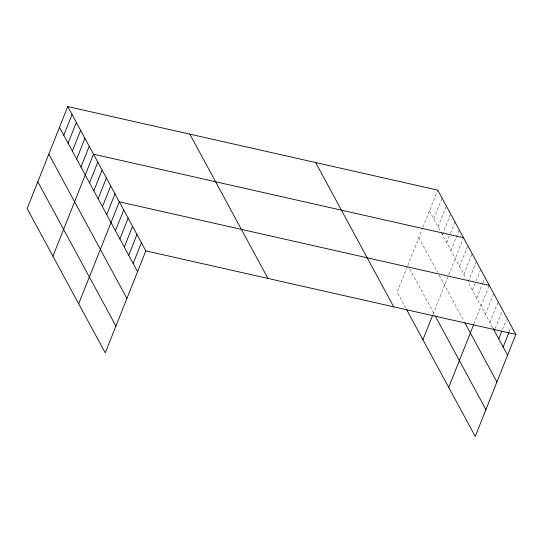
<?xml version="1.0" encoding="UTF-8"?>
<svg xmlns="http://www.w3.org/2000/svg" width="543" height="543" viewBox="0 0 543 543"><rect width="100%" height="100%" fill="white"/><g stroke="black" fill="none" stroke-linecap="round" stroke-linejoin="round"><path stroke-width="0.41" stroke-dasharray="2.71 2.04" d="M407.236 266.81L397.157 292.134L405.75 308.003M407.827 265.317L422.671 228.012M422.97 227.266L437.753 190.125M433.782 218.815L442.05 198.059M438.079 226.75L446.339 205.994M442.375 234.691L450.636 213.928M446.672 242.626L450.038 234.169M450.344 233.402L454.932 221.87M450.968 250.561L459.229 229.804M433.009 314.424L448.443 275.627M448.742 274.88L463.525 237.739M459.561 266.437L467.822 245.674M463.851 274.371L472.111 253.615M476.408 261.55L468.147 282.306L492.705 327.673M472.444 290.24L475.811 281.783M476.116 281.016L480.704 269.484M476.74 298.182L482.551 283.575M482.856 282.801L485.001 277.419M473.924 323.995L489.297 285.36M485.462 314.295L493.723 293.532M489.888 322.467L498.148 301.711M495.23 328.339L501.963 311.424M502.411 329.594L506.388 319.603M509.28 331.624L510.814 327.782M429.493 210.881L440.814 231.8M441.208 232.526L466.199 278.702M418.823 237.691L437.563 272.321M439.124 275.213L464.116 321.388M409.782 268.928L434.773 315.103"/><path stroke-width="0.81" d="M67.746 106.571L27.15 208.58L105.247 352.875L145.843 250.866L67.746 106.571L437.753 190.125L515.85 334.42L475.254 436.429L406.531 309.449M63.782 135.268L72.043 114.505M68.072 143.203L76.339 122.447M72.368 151.137L80.629 130.381M76.665 159.072L84.925 138.316M80.961 167.013L89.222 146.25M52.922 256.201L93.518 154.192L463.525 237.739M89.554 182.882L97.815 162.126M93.851 190.817L102.111 170.061M98.14 198.758L106.401 177.995M102.437 206.693L110.697 185.937M106.733 214.628L114.994 193.871M78.694 303.815L119.29 201.806L489.297 285.36M115.455 230.741L123.716 209.985M119.881 238.92L128.141 218.164M124.306 247.099L132.567 226.336M128.732 255.271L136.992 234.515M133.157 263.45L141.418 242.694M422.929 339.748L432.71 315.171M448.701 387.369L473.625 324.734M494.313 330.646L494.924 329.106M498.739 338.825L501.8 331.135M503.164 346.997L508.974 332.391M145.843 250.866L515.85 334.42M493.105 328.413L507.59 355.176M464.896 322.827L496.92 381.987M435.16 315.822L485.924 409.619M315.646 162.547L393.75 306.849M189.846 134.141L267.943 278.437M59.486 127.327L137.583 271.629M48.816 154.144L126.913 298.44M37.82 181.769L115.917 326.065"/></g></svg>
